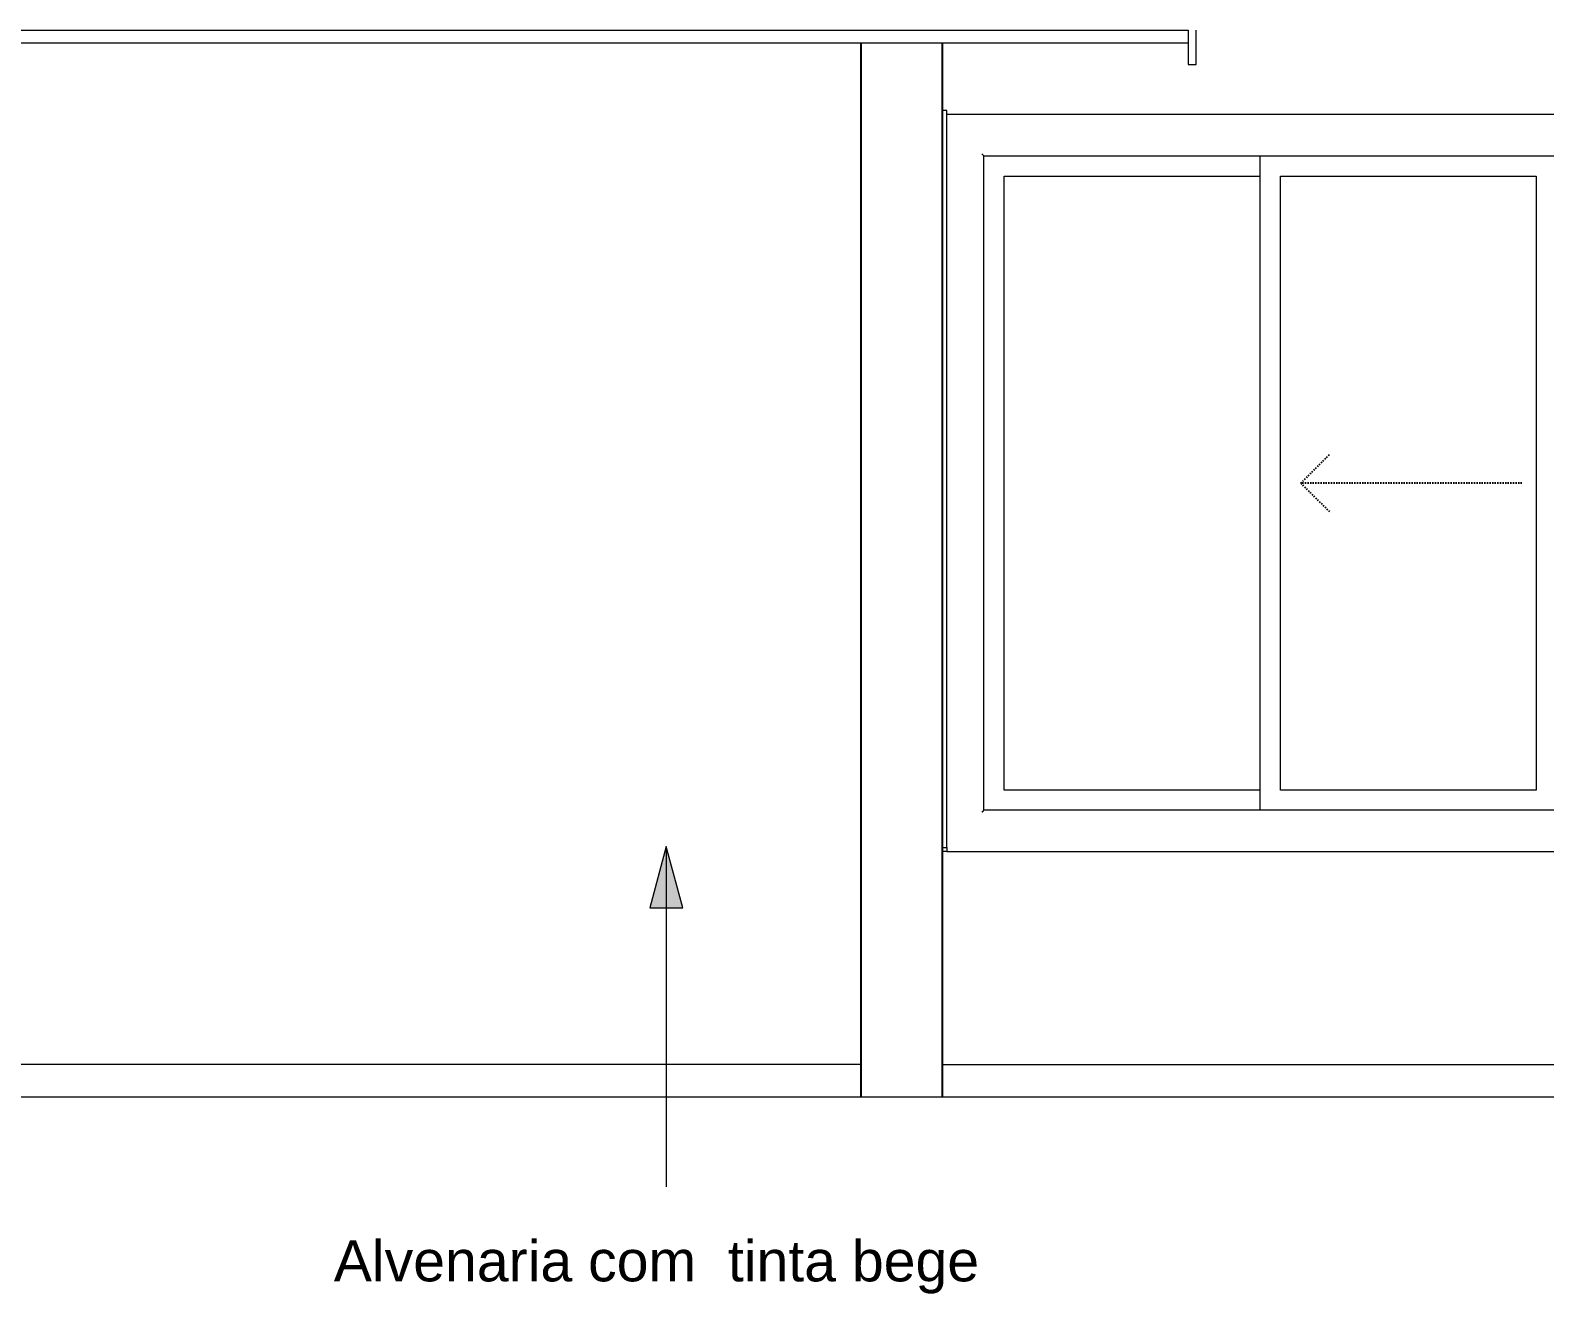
# Model space of a CAD drawing. Header units: millimetres. Extents: x -12976 to 58202, y -2238 to 7407.
# Drawn here: x -4613 to -914, y -480 to 2606 of the extents above; entities that cross this region are included whole.
import ezdxf

# ---------------------------------------------------------------- set-up
doc = ezdxf.new("R2010")
doc.units = ezdxf.units.MM
doc.linetypes.add('Dash', pattern=[6.35, 3.175, -3.175])
for name, color, linetype, lineweight in [('A-DETL-THIN', 151, 'Continuous', 9), ('A-GLAZ', 151, 'Continuous', 9), ('A-GLAZ-HDLN', 1, 'Dash', 25), ('A-ROOF', 132, 'Continuous', 9), ('A-ROOF-OTLN', 132, 'Continuous', 9), ('C-TOPO', 7, 'Continuous', 9), ('G-ANNO-TEXT', 231, 'Continuous', 9), ('S-COLS', 52, 'Continuous', 25)]:
    doc.layers.add(name, color=color, linetype=linetype, lineweight=lineweight)
doc.styles.add('Arial', font='arial.ttf', dxfattribs={"height": 100})

# ---------------------------------------------------------------- blocks, each defined once
blk = doc.blocks.new('CRT_JAN_Correr_Vidro e Madeira_4 Folhas - 280x160-3756827-FACHADA POSTERIOR')
at = {"layer": 'A-GLAZ'}
for p, q in [((615.4, 2400), (-2374.6, 2400)), ((-2283.6, 701), (-2283.6, 2299)), ((-2283.6, 2299), (514.4, 2299)), ((-1609.6, 2299), (-1609.6, 701)), ((-884.6, 2299.2), (-884.6, 700.8)), ((-884.6, 700.8), (-884.6, 2299.2)), ((-159.6, 701), (-159.6, 2299)), ((514.4, 2299), (514.4, 701)), ((-2234.6, 750), (-2234.6, 2250)), ((-2234.6, 2250), (-1609.6, 2250)), ((-1559.6, 750), (-1559.6, 2250)), ((-1559.6, 2250), (-934.6, 2250)), ((-934.6, 2250), (-934.6, 750)), ((-834.6, 2250), (-209.6, 2250)), ((-834.6, 750), (-834.6, 2250)), ((-209.6, 2250), (-209.6, 750)), ((-159.6, 2250), (465.4, 2250)), ((465.4, 2250), (465.4, 750)), ((-1609.6, 750), (-2234.6, 750)), ((-934.6, 750), (-1559.6, 750)), ((-209.6, 750), (-834.6, 750)), ((465.4, 750), (-159.6, 750)), ((514.4, 701), (-2283.6, 701)), ((-2374.6, 600), (615.4, 600))]:
    blk.add_line(p, q, dxfattribs=at)
for points, knots in [([(-2283.6, 2299), (-2283.6, 2299), (-2283.7, 2299.1), (-2284, 2299.4), (-2284.3, 2299.7), (-2284.6, 2300), (-2284.9, 2300.2), (-2285.2, 2300.5), (-2285.5, 2300.9), (-2285.8, 2301.2), (-2286.2, 2301.6), (-2286.7, 2302.1), (-2287.5, 2302.9), (-2288.2, 2303.6), (-2288.6, 2304)], [-1, -1, -1, -1, -0.833333, -0.75, -0.666667, -0.583333, -0.541667, -0.5, -0.416667, -0.375, -0.333333, -0.25, -0.166667, 0, 0, 0, 0]), ([(519.4, 2304), (518.9, 2303.6), (518.3, 2302.9), (517.5, 2302.1), (517, 2301.6), (516.6, 2301.2), (516.2, 2300.9), (515.9, 2300.5), (515.6, 2300.2), (515.3, 2300), (515, 2299.7), (514.7, 2299.4), (514.5, 2299.1), (514.4, 2299), (514.4, 2299)], [0, 0, 0, 0, 0.166667, 0.25, 0.333333, 0.375, 0.416667, 0.5, 0.541667, 0.583333, 0.666667, 0.75, 0.833333, 1, 1, 1, 1]), ([(-2288.6, 696), (-2288.2, 696.4), (-2287.5, 697.1), (-2286.7, 697.9), (-2286.2, 698.4), (-2285.8, 698.8), (-2285.5, 699.1), (-2285.2, 699.5), (-2284.9, 699.8), (-2284.6, 700), (-2284.3, 700.3), (-2284, 700.6), (-2283.7, 700.9), (-2283.6, 701), (-2283.6, 701)], [0, 0, 0, 0, 0.166667, 0.25, 0.333333, 0.375, 0.416667, 0.5, 0.541667, 0.583333, 0.666667, 0.75, 0.833333, 1, 1, 1, 1]), ([(519.4, 696), (518.9, 696.4), (518.3, 697.1), (517.5, 697.9), (517, 698.4), (516.6, 698.8), (516.2, 699.1), (515.9, 699.5), (515.6, 699.8), (515.3, 700), (515, 700.3), (514.7, 700.6), (514.5, 700.9), (514.4, 701), (514.4, 701)], [0, 0, 0, 0, 0.166667, 0.25, 0.333333, 0.375, 0.416667, 0.5, 0.541667, 0.583333, 0.666667, 0.75, 0.833333, 1, 1, 1, 1])]:
    blk.add_open_spline(points, degree=3, knots=knots, dxfattribs=at)
at = {"layer": 'A-GLAZ-HDLN'}
for p, q in [((-1509.6, 1500), (-1438.9, 1570.7)), ((-259.6, 1500), (-330.3, 1570.7)), ((-1509.6, 1500), (-1438.9, 1429.3)), ((-969.6, 1500), (-1509.6, 1500)), ((-799.6, 1500), (-259.6, 1500)), ((-259.6, 1500), (-330.3, 1429.3))]:
    blk.add_line(p, q, dxfattribs=at)
blk = doc.blocks.new('CRT_JAN_Correr_Vidro e Madeira_4 Folhas - 260x160 cm-3637531-FACHADA POSTERIOR')
at = {"layer": 'A-GLAZ'}
for p, q in [((-2374.6, 600), (-2384.6, 600)), ((-2374.6, 610), (-2374.6, 600))]:
    blk.add_line(p, q, dxfattribs=at)
blk = doc.blocks.new('Janela basculante e folha fixa - 80 x 160 cm-4197805-FACHADA POSTERIOR')
at = {"layer": 'A-GLAZ'}
for p, q in [((7665.4, 2410), (7655.4, 2410)), ((7665.4, 610), (7665.4, 2410)), ((7655.4, 610), (7665.4, 610))]:
    blk.add_line(p, q, dxfattribs=at)

msp = doc.modelspace()

# ---------------------------------------------------------------- hatches: boundary and pattern name
at = {"layer": 'G-ANNO-TEXT'}
msp.add_hatch(color=7, dxfattribs=at).paths.add_polyline_path([(-3059.6, 612.4), (-3099.8, 462.4), (-3019.4, 462.4)])

# ---------------------------------------------------------------- linework, layer by layer
at = {"layer": 'A-DETL-THIN'}
msp.add_line((9910.8, 0), (-12975.7, 0), dxfattribs=at)
at = {"layer": 'A-ROOF'}
for p, q in [((-11775.4, 2606), (-1784.6, 2606)), ((-1784.6, 2574.7), (-11844.6, 2574.7))]:
    msp.add_line(p, q, dxfattribs=at)
at = {"layer": 'A-ROOF-OTLN'}
for p, q in [((-1784.6, 2606), (-1784.6, 2522.5)), ((-1765.6, 2522.5), (-1765.6, 2606)), ((-1784.6, 2522.5), (-1765.6, 2522.5))]:
    msp.add_line(p, q, dxfattribs=at)
at = {"layer": 'C-TOPO', "color": 8}
for p, q in [((-2584.6, 79.8), (-6714.6, 79.8)), ((-2584.6, 79.8), (-6714.6, 79.8)), ((-2584.6, 79.8), (-6714.6, 79.8)), ((-4044.6, 79.8), (-4866, 79.8)), ((-2977.5, 79.8), (-4044.6, 79.8)), ((-2584.6, 79.8), (-2977.5, 79.8)), ((-2384.6, 79.8), (-1584.6, 79.8)), ((-2384.6, 79.8), (-1584.6, 79.8)), ((-2384.6, 79.8), (615.4, 79.8)), ((-1584.6, 79.8), (-380.9, 79.8)), ((-1584.6, 79.8), (-380.9, 79.8))]:
    msp.add_line(p, q, dxfattribs=at)
at = {"layer": 'G-ANNO-TEXT', "color": 7}
for p, q in [((-3059.6, 612.4), (-3099.8, 462.4)), ((-3019.4, 462.4), (-3059.6, 612.4)), ((-3059.6, 612.4), (-3059.6, -219.3)), ((-3099.8, 462.4), (-3019.4, 462.4))]:
    msp.add_line(p, q, dxfattribs=at)
at = {"layer": 'S-COLS'}
for p, q in [((-2584.6, 2574.7), (-2584.6, 0)), ((-2384.6, 0), (-2384.6, 2574.7))]:
    msp.add_line(p, q, dxfattribs=at)

# ---------------------------------------------------------------- block references
at = {"layer": 'A-GLAZ'}
for name, p in [('Janela basculante e folha fixa - 80 x 160 cm-4197805-FACHADA POSTERIOR', (-10040, 0)), ('CRT_JAN_Correr_Vidro e Madeira_4 Folhas - 280x160-3756827-FACHADA POSTERIOR', (0, 0)), ('CRT_JAN_Correr_Vidro e Madeira_4 Folhas - 260x160 cm-3637531-FACHADA POSTERIOR', (0, 0))]:
    msp.add_blockref(name, p, dxfattribs=at)

# ---------------------------------------------------------------- texts
at = {"layer": 'G-ANNO-TEXT', "color": 7, "insert": (-3871.6, -349.9), "char_height": 100, "width": 1964.134, "attachment_point": 1, "style": 'Arial'}
msp.add_mtext('Alvenaria com  tinta bege', dxfattribs=at)

doc.saveas('drawing.dxf')
